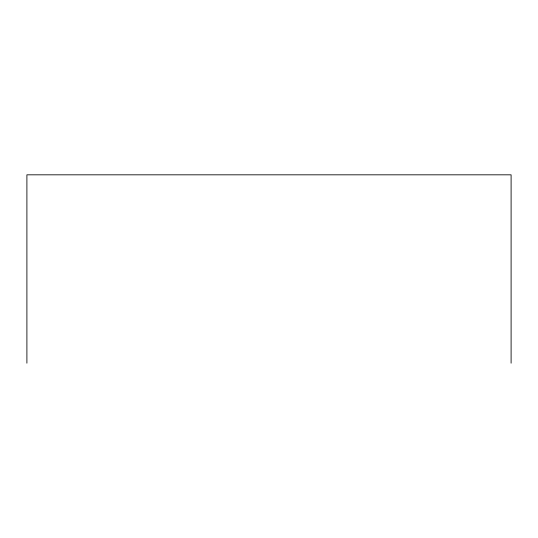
<?xml version="1.0" encoding="UTF-8"?>
<svg xmlns="http://www.w3.org/2000/svg" width="538" height="538" viewBox="0 0 538 538"><rect width="100%" height="100%" fill="white"/><g stroke="black" fill="none" stroke-linecap="round" stroke-linejoin="round"><path stroke-width="0.81" d="M511.1 363.177L511.1 174.823L26.9 174.823L26.9 363.177"/></g></svg>
